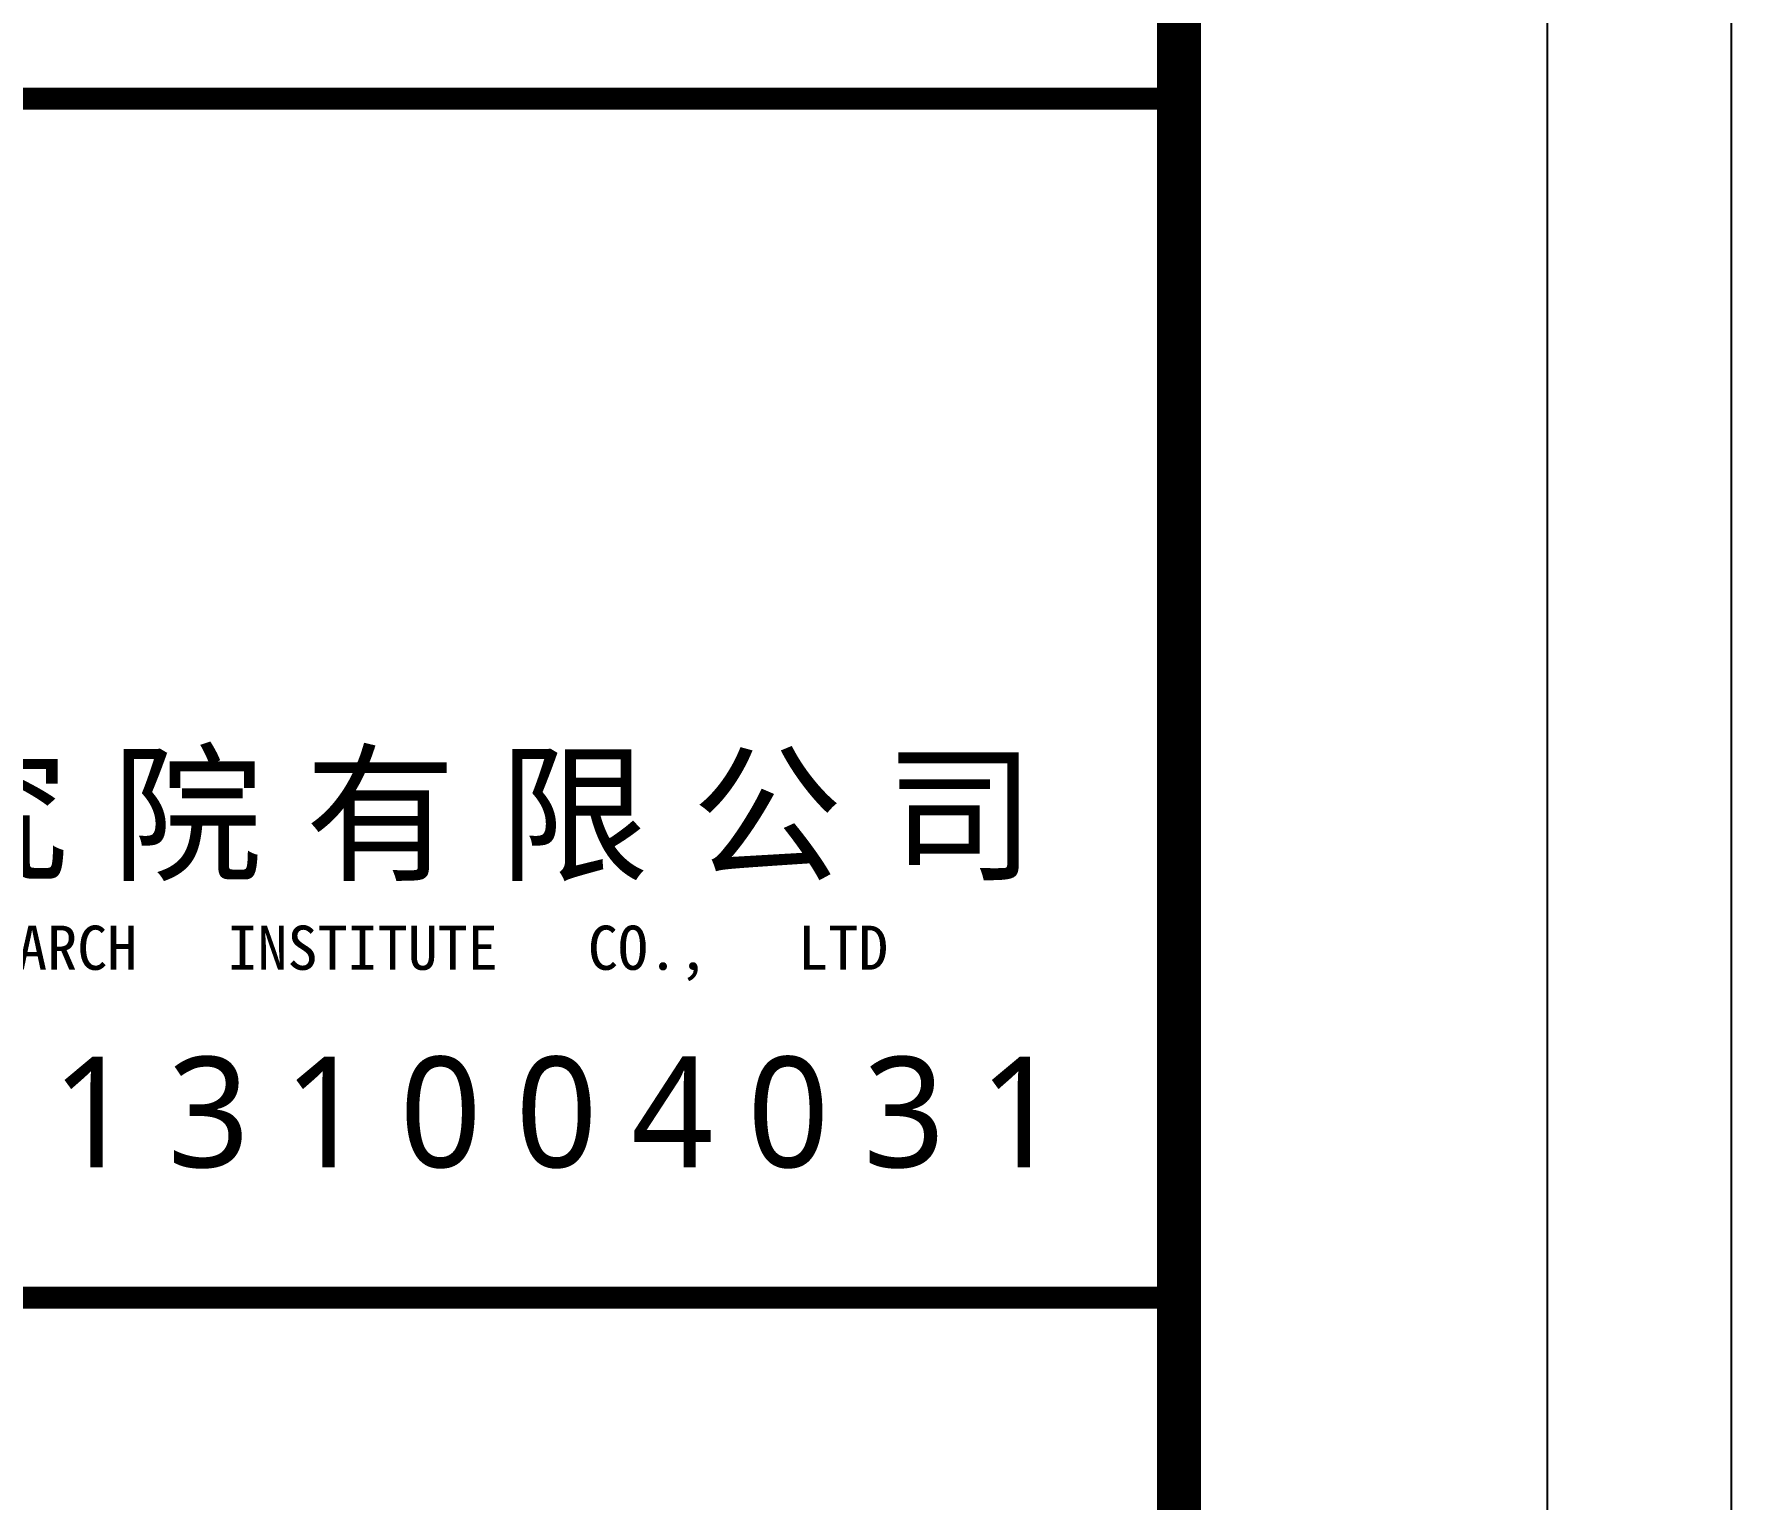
# Model space of a CAD drawing. Header units: millimetres. Extents: x -1048436 to -185795, y -983427 to 400387.
# Drawn here: x -411025 to -408719, y -680549 to -678559 of the extents above; entities that cross this region are included whole.
import ezdxf
from ezdxf.enums import TextEntityAlignment as Align

# ---------------------------------------------------------------- set-up
doc = ezdxf.new("R2010")
doc.units = ezdxf.units.MM
doc.header["$LTSCALE"] = 500
for name, color, linetype in [('2017_11-sheet-LOGO$0$C-SHET-TTLB', 11, 'Continuous'), ('2017_11-sheet-R$0$C-SHET-TTLB', 11, 'Continuous'), ('C-SHET-TTLB', 11, 'Continuous')]:
    doc.layers.add(name, color=color, linetype=linetype)
doc.styles.add('2017_11-sheet-LOGO$0$微软雅黑L', font='')
doc.styles.add('2017_11-sheet-LOGO$0$黑体', font='simhei.ttf')
doc.styles.add('ECADI', font='hzs.shx', dxfattribs={"width": 0.7, "bigfont": 'hztxt.shx'})
doc.styles.get('2017_11-sheet-LOGO$0$微软雅黑L').set_extended_font_data('Microsoft YaHei Light')

# ---------------------------------------------------------------- blocks, each defined once
blk = doc.blocks.new('2017_11-sheet-LOGO', base_point=(415.294, 161.488))
at = {"layer": '2017_11-sheet-LOGO$0$C-SHET-TTLB'}
for points in [[(340.294, 194.064, 0.6, 0.6, 0), (415.262, 194.064, 0.9, 0.9, 0)], [(340.294, 161.488, 0.6, 0.6, 0), (415.294, 161.488, 0.9, 0.9, 0)]]:
    blk.add_lwpolyline(points, format="xyseb", dxfattribs=at)
for s, height, style, p in [('究', 3, '2017_11-sheet-LOGO$0$黑体', (380.748, 173.129)), ('院', 3, '2017_11-sheet-LOGO$0$黑体', (386, 173.129)), ('有', 3, '2017_11-sheet-LOGO$0$黑体', (391.252, 173.129)), ('限', 3, '2017_11-sheet-LOGO$0$黑体', (396.504, 173.129)), ('公', 3, '2017_11-sheet-LOGO$0$黑体', (401.756, 173.129)), ('司', 3, '2017_11-sheet-LOGO$0$黑体', (407.009, 173.129)), ('EAST   CHINA   ARCHITECTURAL   DESIGN   &   RESEARCH   INSTITUTE   CO.,   LTD', 1.2, '2017_11-sheet-LOGO$0$黑体', (344.241, 170.397)), ('1', 3, '2017_11-sheet-LOGO$0$微软雅黑L', (384.365, 165.033)), ('3', 3, '2017_11-sheet-LOGO$0$微软雅黑L', (387.515, 165.033)), ('1', 3, '2017_11-sheet-LOGO$0$微软雅黑L', (390.665, 165.033)), ('0', 3, '2017_11-sheet-LOGO$0$微软雅黑L', (393.815, 165.033)), ('0', 3, '2017_11-sheet-LOGO$0$微软雅黑L', (396.965, 165.033)), ('4', 3, '2017_11-sheet-LOGO$0$微软雅黑L', (400.115, 165.033)), ('0', 3, '2017_11-sheet-LOGO$0$微软雅黑L', (403.265, 165.033)), ('3', 3, '2017_11-sheet-LOGO$0$微软雅黑L', (406.415, 165.033)), ('1', 3, '2017_11-sheet-LOGO$0$微软雅黑L', (409.565, 165.033))]:
    blk.add_text(s, height=height, dxfattribs=dict(at, style=style)).set_placement(p)
blk = doc.blocks.new('2017_11-sheet-R', base_point=(415, 5))
at = {"layer": '2017_11-sheet-R$0$C-SHET-TTLB'}
blk.add_blockref('2017_11-sheet-LOGO', (415.294, 161.488), dxfattribs=at)
blk = doc.blocks.new('集团图框A1')
at = {"layer": 'C-SHET-TTLB'}
for points in [[(1095.849, -95.525), (1095.849, -699.525), (244.849, -699.525), (244.849, -95.525)], [(1090.849, -100.525), (1090.849, -694.525), (249.849, -694.525), (249.849, -100.525)]]:
    blk.add_lwpolyline(points, close=True, dxfattribs=at)
at = {"layer": 'C-SHET-TTLB', "const_width": 1.2}
blk.add_lwpolyline([(268.249, -110.525), (1080.849, -110.525), (1080.849, -684.525), (268.249, -684.525)], close=True, dxfattribs=at)
at = {"layer": 'C-SHET-TTLB'}
blk.add_blockref('2017_11-sheet-R', (1080.849, -684.525), dxfattribs=at)
at = {"color": 2, "style": 'ECADI', "width": 0.7}
for tag, p in [('序号1', (1009.725, -381.882)), ('记要1', (1037.918, -381.902)), ('日期1', (1073.262, -381.715)), ('序号2', (1009.725, -387.766)), ('记要2', (1037.918, -387.786)), ('日期2', (1073.262, -387.599)), ('日期3', (1073.262, -393.462)), ('序号3', (1009.725, -393.63)), ('记要3', (1037.918, -393.649)), ('日期4', (1073.262, -399.346)), ('序号4', (1009.725, -399.514)), ('记要4', (1037.918, -399.533)), ('合作设计单位', (1042.526, -542.753)), ('审定人', (1041.844, -561.744)), ('审核人', (1041.844, -571.229)), ('设计总负责人', (1041.844, -580.988)), ('专业负责人', (1041.844, -591.717)), ('校对人', (1041.844, -601.96)), ('设计人', (1041.844, -611.834)), ('建设单位上', (1044.38, -619.93)), ('建设单位中', (1044.38, -623.891)), ('建设单位下', (1044.38, -627.736)), ('项目名称上', (1044.351, -632.3)), ('项目名称中', (1044.351, -636.382)), ('项目名称下', (1044.351, -640.334)), ('子项', (1043.589, -646.934)), ('图名上', (1044.475, -653.59)), ('图名中', (1044.475, -657.496)), ('图名下', (1044.475, -661.62)), ('工程编号', (1027.104, -667.578)), ('阶段', (1063.924, -667.607)), ('比例', (1025.965, -674.192)), ('专业', (1063.722, -673.974)), ('日期', (1026.104, -680.734)), ('图别、图号', (1066.046, -680.837))]:
    blk.add_attdef(tag, text='', height=3.5, dxfattribs=at).set_placement(p, align=Align.MIDDLE)
blk = doc.blocks.new('A1')
blk.add_blockref('集团图框A1', (-609654.507, -640037.88))

msp = doc.modelspace()

# ---------------------------------------------------------------- block references
at = {"xscale": 50, "yscale": 50, "zscale": 50}
msp.add_blockref('A1', (30019214, 31348020.2), dxfattribs=at)

doc.saveas('drawing.dxf')
